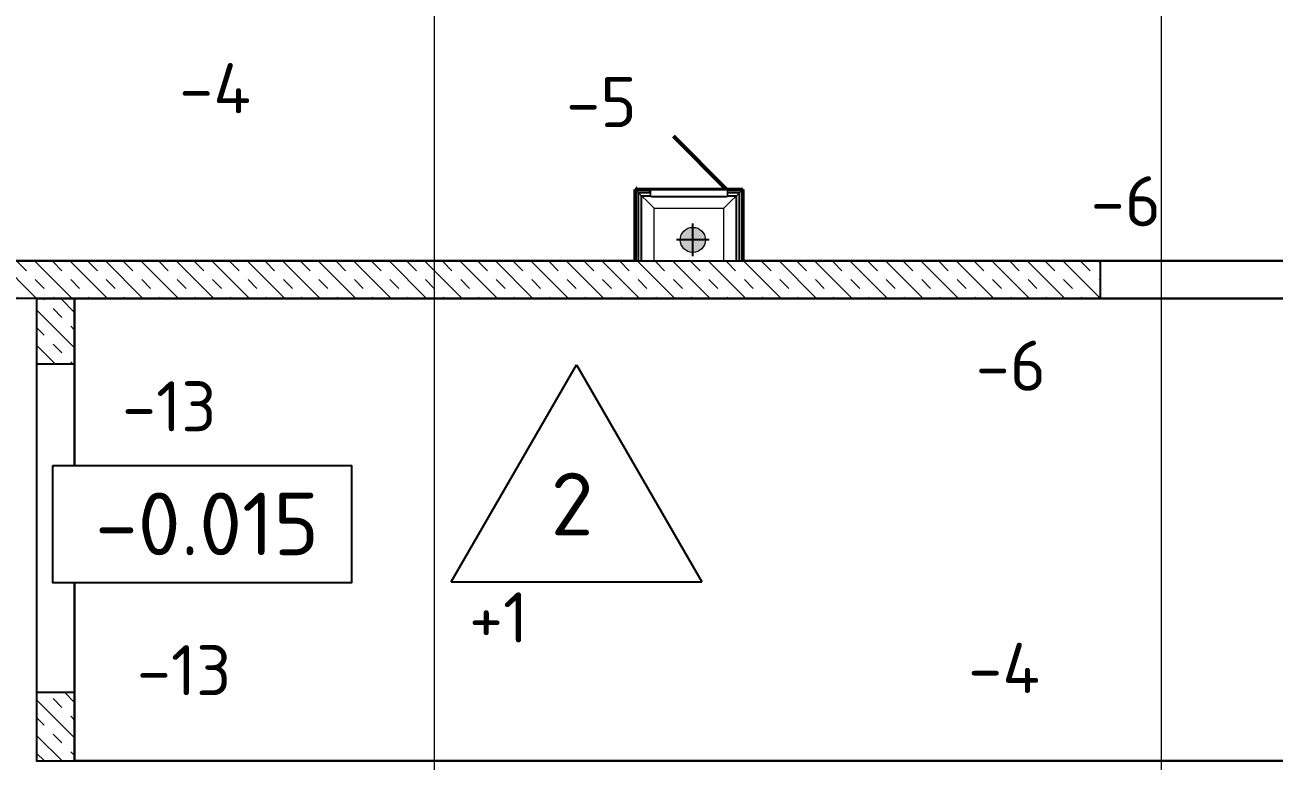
# Model space of a CAD drawing. Header units: metres. Extents: x -7665 to -5405, y -4871 to -3608.
# Drawn here: x -5512.019 to -5507.038, y -4859.607 to -4856.671 of the extents above; entities that cross this region are included whole.
import ezdxf
from ezdxf.enums import TextEntityAlignment as Align

# ---------------------------------------------------------------- set-up
doc = ezdxf.new("R2010")
doc.units = ezdxf.units.M
doc.linetypes.add('Xref_level ST-8$0$DASHDOT', pattern=[25.4, 12.7, -6.35, 0, -6.35])
for name, color, linetype in [('01', 123, 'Continuous'), ('A-Wall', 113, 'Continuous'), ('высотные отклонения', 7, 'Continuous'), ('Стены', 7, 'Continuous'), ('Стены ГКЛ (графика)', 7, 'Continuous')]:
    doc.layers.add(name, color=color, linetype=linetype)
doc.layers.add('0_сети', color=7, linetype='Continuous', lineweight=0, transparency=0.7)
doc.layers.add('_5-1_Площадь помещений', color=2, linetype='Continuous', lineweight=30, plot=False)
doc.layers.add('ГКЛ (контур)', color=255, linetype='Continuous', plot=False)
doc.layers.add('ОСИ', color=250, linetype='Xref_level ST-8$0$DASHDOT', lineweight=5)
doc.layers.add('Стены штриховка', color=7, linetype='Continuous', lineweight=9)
doc.styles.add('Норм 2.5', font='isocpeur.ttf', dxfattribs={"height": 2.5})
pattern_1 = [(0, (12, 6), (3, 300), [3, -300]), (10, (108, 12), (-49.14003004104248, 295.9632704366632), [2.999999999999999, -299.9999999999998]), (20, (54, 78), (-99.78696513534288, 282.9338466657496), [3, -300]), (29.99999999999999, (120, 126), (-147.4019237886467, 261.3076211353316), [3, -300]), (40, (42.00000000000001, 144), (-190.5381495766049, 231.741695764753), [2.999999999999999, -299.9999999999998]), (49.99999999999999, (66, 216), (-227.8849701066338, 195.1344162353187), [3, -300]), (59.99999999999999, (24, 270), (-258.3076211353316, 152.5980762113534), [3, -300]), (70, (120, 264), (-280.8817258057955, 105.4251208600584), [2.999999999999999, -299.9999999999998]), (80, (192, 276), (-294.9213813706616, 55.04887655911575), [2.999999999999999, -299.9999999999998]), (90, (228, 204), (-300, 3.000000000000018), [3, -300]), (99.99999999999997, (288, 198), (-295.9632704366632, -49.14003004104247), [3, -299.9999999999999]), (110, (288, 90), (-282.9338466657496, -99.78696513534288), [3, -300]), (120, (234, 54), (-261.3076211353316, -147.4019237886466), [2.999999999999999, -299.9999999999998]), (130, (150, 72), (-231.741695764753, -190.5381495766049), [3, -300]), (140, (204, 126), (-195.1344162353188, -227.8849701066338), [3, -300]), (150, (150, 180), (-152.5980762113533, -258.3076211353316), [3, -300]), (160.0000000000001, (276, 12), (-105.4251208600585, -280.8817258057954), [3, -300])]

# ---------------------------------------------------------------- blocks, each defined once
blk = doc.blocks.new('*U142')
at = {"layer": 'A-Wall', "linetype": 'Continuous', "lineweight": 18}
h = blk.add_hatch(dxfattribs=at)
h.set_pattern_fill('GENERAL_TEXTURE', color=30, scale=300, style=0, pattern_type=2)
h.set_pattern_definition(pattern_1)
h.paths.add_polyline_path([(12.5, 0), (12.5, -12.5), (530.7155004115775, -12.5), (530.7155004115775, 0)], flags=0)
at = {"layer": 'A-Wall', "color": 30, "linetype": 'Continuous', "lineweight": 50}
blk.add_line((0.8847013400118158, -1.347017690507073), (429.8847013400118, -1.347017690507073), dxfattribs=at)
at = {"layer": 'A-Wall', "color": 11, "linetype": 'Continuous', "lineweight": 25}
for p, q in [((13.38470134001181, -13.84701769050707), (417.3847013400118, -13.84701769050707)), ((25.88470134001181, -26.34701769050707), (404.8847013400118, -26.34701769050707))]:
    blk.add_line(p, q, dxfattribs=at)
at = {"layer": 'A-Wall', "color": 8, "linetype": 'Continuous', "lineweight": 0}
blk.add_line((75.8847013400118, -76.34701769050707), (354.8847013400118, -76.34701769050707), dxfattribs=at)
for points in [[(75.8847013400118, -76.34701769050707), (0.8847013400118158, -1.347017690507073)], [(354.8847013400118, -76.34701769050707), (429.8847013400118, -1.347017690507073)]]:
    blk.add_lwpolyline(points, dxfattribs=at)
blk = doc.blocks.new('*U141')
at = {"layer": 'A-Wall', "linetype": 'Continuous', "lineweight": 18}
h = blk.add_hatch(dxfattribs=at)
h.set_pattern_fill('GENERAL_TEXTURE', color=30, scale=300, style=0, pattern_type=2)
h.set_pattern_definition(pattern_1)
h.paths.add_polyline_path([(12.5, 0), (12.5, -12.5), (530.7155004115775, -12.5), (530.7155004115775, 0)], flags=0)
at = {"layer": 'A-Wall', "color": 30, "linetype": 'Continuous', "lineweight": 50}
blk.add_line((0.8847013400118158, -1.347017690507073), (285.8847015784304, -1.347017690507073), dxfattribs=at)
at = {"layer": 'A-Wall', "color": 11, "linetype": 'Continuous', "lineweight": 25}
for p, q in [((0.8847013400118158, -13.84701769050707), (273.3847015784304, -13.84701769050707)), ((0.8847013400118158, -26.34701769050707), (260.8847015784304, -26.34701769050707))]:
    blk.add_line(p, q, dxfattribs=at)
at = {"layer": 'A-Wall', "color": 8, "linetype": 'Continuous', "lineweight": 0}
blk.add_line((0.8847013400118158, -76.34701769050706), (210.8847015784303, -76.34701769050707), dxfattribs=at)
for points in [[(0.8847013400118158, -1.347017690507073), (0.8847013400118158, -76.34701769050706)], [(210.8847015784304, -76.34701769050707), (285.8847015784304, -1.347017690507073)]]:
    blk.add_lwpolyline(points, dxfattribs=at)
blk = doc.blocks.new('*U140')
at = {"layer": 'A-Wall', "linetype": 'Continuous', "lineweight": 18}
h = blk.add_hatch(dxfattribs=at)
h.set_pattern_fill('GENERAL_TEXTURE', color=30, scale=300, style=0, pattern_type=2)
h.set_pattern_definition(pattern_1)
h.paths.add_polyline_path([(12.5, 0), (12.5, -12.5), (530.7155004115775, -12.5), (530.7155004115775, 0)], flags=0)
at = {"layer": 'A-Wall', "color": 30, "linetype": 'Continuous', "lineweight": 50}
blk.add_line((0.8847013400118158, -1.347017690507073), (285.8847015784304, -1.347017690507073), dxfattribs=at)
at = {"layer": 'A-Wall', "color": 11, "linetype": 'Continuous', "lineweight": 25}
for p, q in [((0.8847013400118158, -13.84701769050707), (273.3847015784304, -13.84701769050707)), ((0.8847013400118158, -26.34701769050707), (260.8847015784304, -26.34701769050707))]:
    blk.add_line(p, q, dxfattribs=at)
at = {"layer": 'A-Wall', "color": 8, "linetype": 'Continuous', "lineweight": 0}
blk.add_line((0.8847013400118158, -76.34701769050706), (210.8847015784303, -76.34701769050707), dxfattribs=at)
for points in [[(0.8847013400118158, -1.347017690507073), (0.8847013400118158, -76.34701769050706)], [(210.8847015784304, -76.34701769050707), (285.8847015784304, -1.347017690507073)]]:
    blk.add_lwpolyline(points, dxfattribs=at)
blk = doc.blocks.new('*U162')
at = {"lineweight": 50}
for points in [[(149.9999999999999, 0), (-62.13203435620646, 212.1320343558572)], [(-150, 0), (150, 0), (150, -25), (-150, -25), (-150, 0)]]:
    blk.add_lwpolyline(points, dxfattribs=at)
blk.add_wipeout([(-150, 0), (150, 0), (150, -25), (-150, -25)])
blk = doc.blocks.new('Номер_помещения')
blk.add_wipeout([(-5, 0), (0, 8.659999999999854), (5, 0)])
for p, q in [((-5, 0), (0, 8.659999999999854)), ((0, 8.659999999999854), (5, 0)), ((-5, 0), (5, 0))]:
    blk.add_line(p, q)
at = {"style": 'Норм 2.5'}
blk.add_attdef('НОМЕР', text='', height=2.5, dxfattribs=at).set_placement((-0.1712660301878657, 3.102129743254984), align=Align.MIDDLE_CENTER)
blk = doc.blocks.new('Проектная_отметка')
blk.add_wipeout([(0, 0), (8.881784197001252e-16, 4.675579138611283), (11.91657117851264, 4.675579138611283), (11.91657117851264, 0)])
blk.add_lwpolyline([(0, 4.675579138611283), (11.91657117851264, 4.675579138611283), (11.91657117851264, 0), (0, 0)], close=True)
at = {"style": 'Норм 2.5'}
blk.add_attdef('ОТМЕТКА', text='', height=2.5, dxfattribs=at).set_placement((6.151168828841946, 2.352962737872986), align=Align.MIDDLE_CENTER)

msp = doc.modelspace()

# ---------------------------------------------------------------- hatches: boundary and pattern name
at = {"layer": '0_сети'}
h = msp.add_hatch(color=94, dxfattribs=at)
h.dxf.hatch_style = 1
h.paths.add_polyline_path([(-5509.405704625212, -4857.528040432616, 1), (-5509.305704625212, -4857.528040432616, 1)])
at = {"layer": 'Стены штриховка'}
h = msp.add_hatch(dxfattribs=at)
h.set_pattern_fill('ASHLER', color=256, scale=0.2, angle=270, pattern_type=2)
h.set_pattern_definition([(315, (-8245.935953851736, -4184.874212591381), (0.07071067811865477, 0.07071067811865474), []), (315, (-8245.865253851736, -4184.874212591381), (0.07071067811865477, 0.07071067811865474), [0.05, -0.05])])
h.paths.add_polyline_path([(-5507.731365646553, -4857.612081335562), (-5513.676365646553, -4857.612081335562), (-5513.676365646553, -4857.762081335562), (-5507.731365646553, -4857.762081335562)])
h.paths.add_polyline_path([(-5512.786147060834, -4857.754902755347), (-5512.786147060834, -4857.612081335562)], flags=16)
h = msp.add_hatch(dxfattribs=at)
h.set_pattern_fill('ASHLER', color=256, scale=0.2, angle=270, pattern_type=2)
h.set_pattern_definition([(315, (-8245.935953851736, -4162.998894118402), (0.07071067811865477, 0.07071067811865474), []), (315, (-8245.865253851736, -4162.998894118402), (0.07071067811865477, 0.07071067811865474), [0.05, -0.05])])
h.paths.add_polyline_path([(-5511.821365646552, -4857.762081335562), (-5511.971615561216, -4857.762081335562), (-5511.971615561216, -4858.022081335563), (-5511.821365646552, -4858.022081335563)])
h.paths.add_polyline_path([(-5511.821365646552, -4859.332081335562), (-5511.971615561216, -4859.332081335562), (-5511.971615561216, -4859.607081335562), (-5511.821365646552, -4859.607081335562)])

# ---------------------------------------------------------------- linework, layer by layer
for points in [[(-5509.355704625212, -4857.593040432615), (-5509.355704625212, -4857.463028136252)], [(-5509.29069847703, -4857.528034284433), (-5509.420710773394, -4857.528034284433)]]:
    msp.add_lwpolyline(points)
at = {"layer": '0_сети'}
msp.add_circle((-5509.355704625212, -4857.528040432616), 0.05, dxfattribs=at)
at = {"layer": '_5-1_Площадь помещений'}
msp.add_lwpolyline([(-5511.821365646552, -4857.762400349545), (-5483.723814666329, -4857.762400349545), (-5483.723814666329, -4859.606196634222), (-5511.821365646552, -4859.606196634222)], close=True, dxfattribs=at)
at = {"layer": 'ГКЛ (контур)'}
msp.add_lwpolyline([(-5509.585444878635, -4857.612081335562), (-5509.585444878635, -4857.327081335324), (-5509.156444878636, -4857.327081335324), (-5509.156444878636, -4857.612081335562)], dxfattribs=at)
at = {"layer": 'ОСИ'}
for p, q in [((-5510.386365646553, -4867.205464102768), (-5510.386365646553, -4852.559042681536)), ((-5507.486365646552, -4867.205464102768), (-5507.486365646552, -4852.559042681536))]:
    msp.add_line(p, q, dxfattribs=at)
at = {"layer": 'Стены'}
for points in [[(-5513.676365646553, -4857.612081335562), (-5483.296365646553, -4857.612081335562), (-5483.296365646553, -4857.762081335562), (-5513.676365646553, -4857.762081335562)], [(-5511.971615561216, -4857.762081335562), (-5511.821365646552, -4857.762081335562), (-5511.821365646552, -4859.607081335562), (-5511.971615561216, -4859.607081335562)]]:
    msp.add_lwpolyline(points, close=True, dxfattribs=at)
for points in [[(-5507.731365646553, -4857.612081335562), (-5507.731365646553, -4857.762081335562)], [(-5511.971615561216, -4858.022081335563), (-5511.821365646552, -4858.022081335563)], [(-5511.971615561216, -4859.332081335562), (-5511.821365646552, -4859.332081335562)]]:
    msp.add_lwpolyline(points, dxfattribs=at)

# ---------------------------------------------------------------- block references
at = {"layer": 'Стены ГКЛ (графика)', "yscale": 0.001, "zscale": 0.001}
for name, p, xscale, rotation in [('*U140', (-5509.586791896326, -4857.612966036902), 0.001, 90.00000000000001), ('*U141', (-5509.155097860945, -4857.612966036902), -0.001, 270)]:
    msp.add_blockref(name, p, dxfattribs=dict(at, xscale=xscale, rotation=rotation))
at = {"layer": 'Стены ГКЛ (графика)', "xscale": 0.001, "yscale": 0.001, "zscale": 0.001}
msp.add_blockref('*U142', (-5509.586329579975, -4857.325734317633, 0.027000000000001), dxfattribs=at)

# ---------------------------------------------------------------- next in the draw order: block references
at = {"xscale": 0.001, "yscale": 0.001, "zscale": 0.001}
msp.add_blockref('*U162', (-5509.370944878636, -4857.327081335324), dxfattribs=at)
at = {"layer": '01', "xscale": 0.1, "yscale": 0.1, "zscale": 0.1}
for name, p, values in [('Номер_помещения', (-5509.820136462169, -4858.891966926772), {'НОМЕР': '2'}), ('Проектная_отметка', (-5511.908254064666, -4858.896047383154), {'ОТМЕТКА': '-0.015'})]:
    msp.add_blockref(name, p, dxfattribs=at).add_auto_attribs(values)

# ---------------------------------------------------------------- next in the draw order: texts
at = {"layer": 'высотные отклонения', "char_height": 0.2, "width": 0.2, "attachment_point": 5, "style": 'Норм 2.5', "bg_fill": 3, "box_fill_scale": 1.1, "bg_fill_color": 256, "bg_fill_true_color": 13158600, "bg_fill_transparency": 0}
for s, insert in [('-6', (-5508.086937631954, -4858.029997295705, 20.644)), ('-13', (-5511.444171567701, -4858.191989981709, 20.637)), ('-13', (-5511.384847659651, -4859.244495513253, 20.637)), ('-4', (-5508.11434198348, -4859.235515960644, 20.646))]:
    msp.add_mtext(s, dxfattribs=dict(at, insert=insert))

# ---------------------------------------------------------------- next in the draw order: linework, layer by layer
at = {"layer": '_5-1_Площадь помещений', "elevation": -0.0090000000000003}
msp.add_lwpolyline([(-5513.381938066628, -4857.611196469767), (-5513.381908196083, -4854.22199702036), (-5513.220938066629, -4854.22199702036), (-5513.220938066628, -4853.93399702036), (-5511.581761664559, -4853.93399702036), (-5511.581761664561, -4855.23299702036), (-5507.198933775124, -4855.233124628739), (-5507.198933775124, -4853.939997020359), (-5504.311464622511, -4853.939997020359), (-5504.311464622511, -4857.611381847582), (-5509.156444878635, -4857.611381847582), (-5509.156444878635, -4857.327081335324), (-5509.585444878635, -4857.327081335324), (-5509.585444878635, -4857.612081335562), (-5513.381938066628, -4857.612081335562)], dxfattribs=at)

# ---------------------------------------------------------------- next in the draw order: texts
at = {"layer": 'высотные отклонения', "insert": (-5510.130357381284, -4859.034023539411, 20.651), "char_height": 0.2, "width": 0.2, "attachment_point": 5, "style": 'Норм 2.5', "bg_fill": 3, "box_fill_scale": 1.1, "bg_fill_color": 256, "bg_fill_true_color": 13158600, "bg_fill_transparency": 0}
msp.add_mtext('+1', dxfattribs=at)

# ---------------------------------------------------------------- next in the draw order: texts
at = {"layer": 'высотные отклонения', "char_height": 0.2, "width": 0.2, "attachment_point": 5, "style": 'Норм 2.5', "bg_fill": 3, "box_fill_scale": 1.1, "bg_fill_color": 256, "bg_fill_true_color": 13158600, "bg_fill_transparency": 0}
for s, insert in [('-4', (-5511.261362495134, -4856.923324621411, 20.646)), ('-5', (-5509.720236278478, -4856.978457500327, 20.645)), ('-6', (-5507.628423066715, -4857.373982628595, 20.644))]:
    msp.add_mtext(s, dxfattribs=dict(at, insert=insert))

doc.saveas('drawing.dxf')
